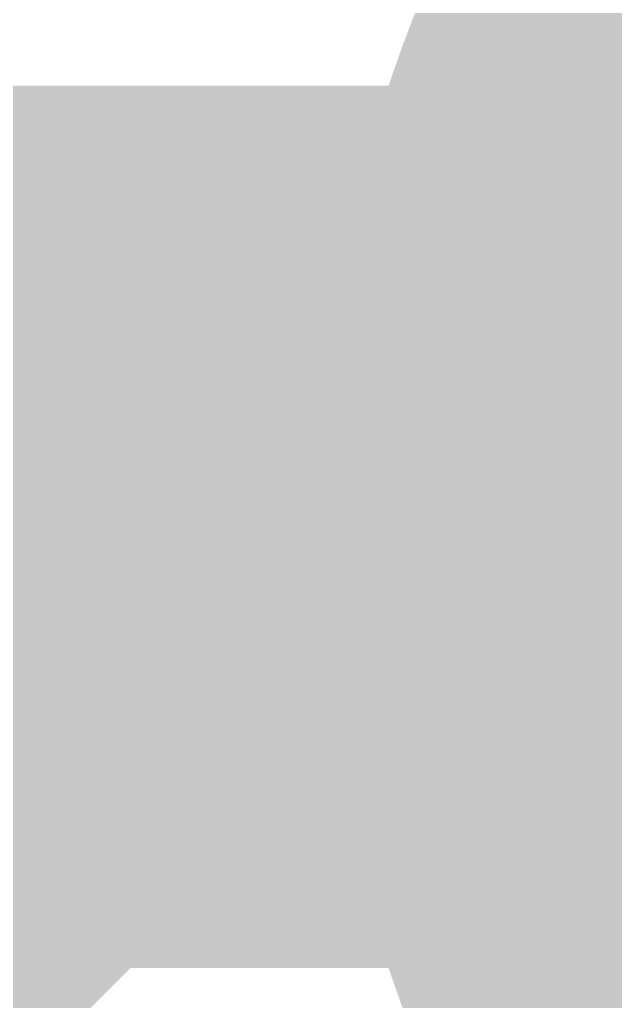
# Model space of a CAD drawing. Header units: inches. Extents: x 22 to 371, y 55 to 284.
# Drawn here: x 110.3836 to 110.5552, y 118.2528 to 118.5354 of the extents above; entities that cross this region are included whole.
import ezdxf

# ---------------------------------------------------------------- set-up
doc = ezdxf.new("R2010")
doc.units = ezdxf.units.IN
for name, color, linetype in [('Bottom Layer', 5, 'Continuous'), ('Bottom Solder', 6, 'Continuous'), ('Top Layer', 1, 'Continuous'), ('Top Solder', 216, 'Continuous')]:
    doc.layers.add(name, color=color, linetype=linetype)

msp = doc.modelspace()

# ---------------------------------------------------------------- hatches: boundary and pattern name
at = {"layer": 'Bottom Solder'}
h = msp.add_hatch(color=6, dxfattribs=at)
edge = h.paths.add_edge_path()
edge.add_arc((110.871, 118.3894), 0.4016, 0, 360)
at = {"layer": 'Top Solder'}
h = msp.add_hatch(color=216, dxfattribs=at)
edge = h.paths.add_edge_path()
edge.add_arc((110.871, 118.3894), 0.4016, 0, 360)

# ---------------------------------------------------------------- linework, layer by layer
at = {"layer": 'Bottom Layer'}
msp.add_lwpolyline([(109.093, 120.1674, 0.254, 0.254, 0), (110.871, 118.3894, 0.254, 0.254, 0)], format="xyseb", dxfattribs=at)
at = {"layer": 'Top Layer'}
for points in [[(105.69938, 113.72578, 0.254, 0.254, 0), (110.363, 118.3894, 0.254, 0.254, 0)], [(110.363, 118.3894, 0.254, 0.254, 0), (110.871, 118.3894, 0.254, 0.254, 0)]]:
    msp.add_lwpolyline(points, format="xyseb", dxfattribs=at)
msp.add_lwpolyline([(110.2995, 118.3894, 0.127, 0.127, 1), (110.4265, 118.3894, 0.127, 0.127, 1)], format="xyseb", close=True, dxfattribs=at)
msp.add_lwpolyline([(110.2995, 118.3894, 0.127, 0.127, 1), (110.4265, 118.3894, 0.127, 0.127, 1)], format="xyseb", close=True, dxfattribs=at)

doc.saveas('drawing.dxf')
